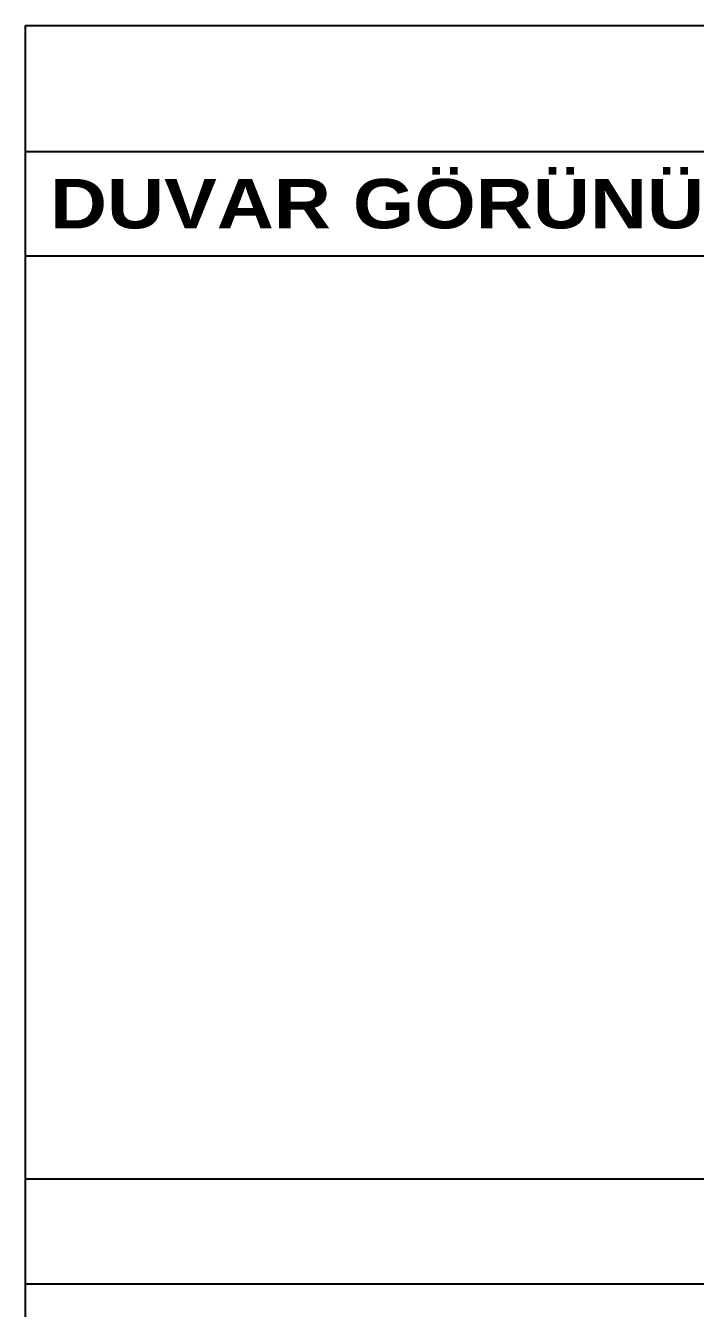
# Model space of a CAD drawing. Header units: millimetres. Extents: x 1064 to 14043, y 831 to 5538.
# Drawn here: x 9461 to 9905, y 2992 to 3843 of the extents above; entities that cross this region are included whole.
import ezdxf

# ---------------------------------------------------------------- set-up
doc = ezdxf.new("R2010")
doc.units = ezdxf.units.MM
doc.layers.add('mat_mortar', color=145, linetype='Continuous')
doc.layers.add('çerçeve', color=40, linetype='Continuous', lineweight=40)
doc.styles.get("Standard").update_dxf_attribs({"font": 'arial.ttf'})

msp = doc.modelspace()

# ---------------------------------------------------------------- linework, layer by layer
for points in [[(9460.99203, 3842.66326), (14043.34363, 3842.66326), (14043.34363, 2242.66326), (9460.99203, 2242.66326)], [(9460.99203, 3759.06326), (14043.34363, 3759.06326), (14043.34363, 3689.81401), (9460.99203, 3689.81401)], [(9460.99203, 3077.66326), (14043.34363, 3077.66326), (14043.34363, 3007.66326), (9460.99203, 3007.66326)]]:
    msp.add_lwpolyline(points, close=True)
at = {"layer": 'mat_mortar'}
msp.add_line((9768.98388, 3726.01567), (9768.98388, 3726.01567), dxfattribs=at)

# ---------------------------------------------------------------- texts
at = {"layer": 'çerçeve', "color": 0, "lineweight": 25, "insert": (10271.2029, 3740.96245), "char_height": 32.7868852, "width": 794.0670454, "attachment_point": 3}
msp.add_mtext('\\pxql;{\\fArial Black|b1|i0|c162|p34;DUVAR GÖRÜNÜŞLERİ }', dxfattribs=at)

doc.saveas('drawing.dxf')
